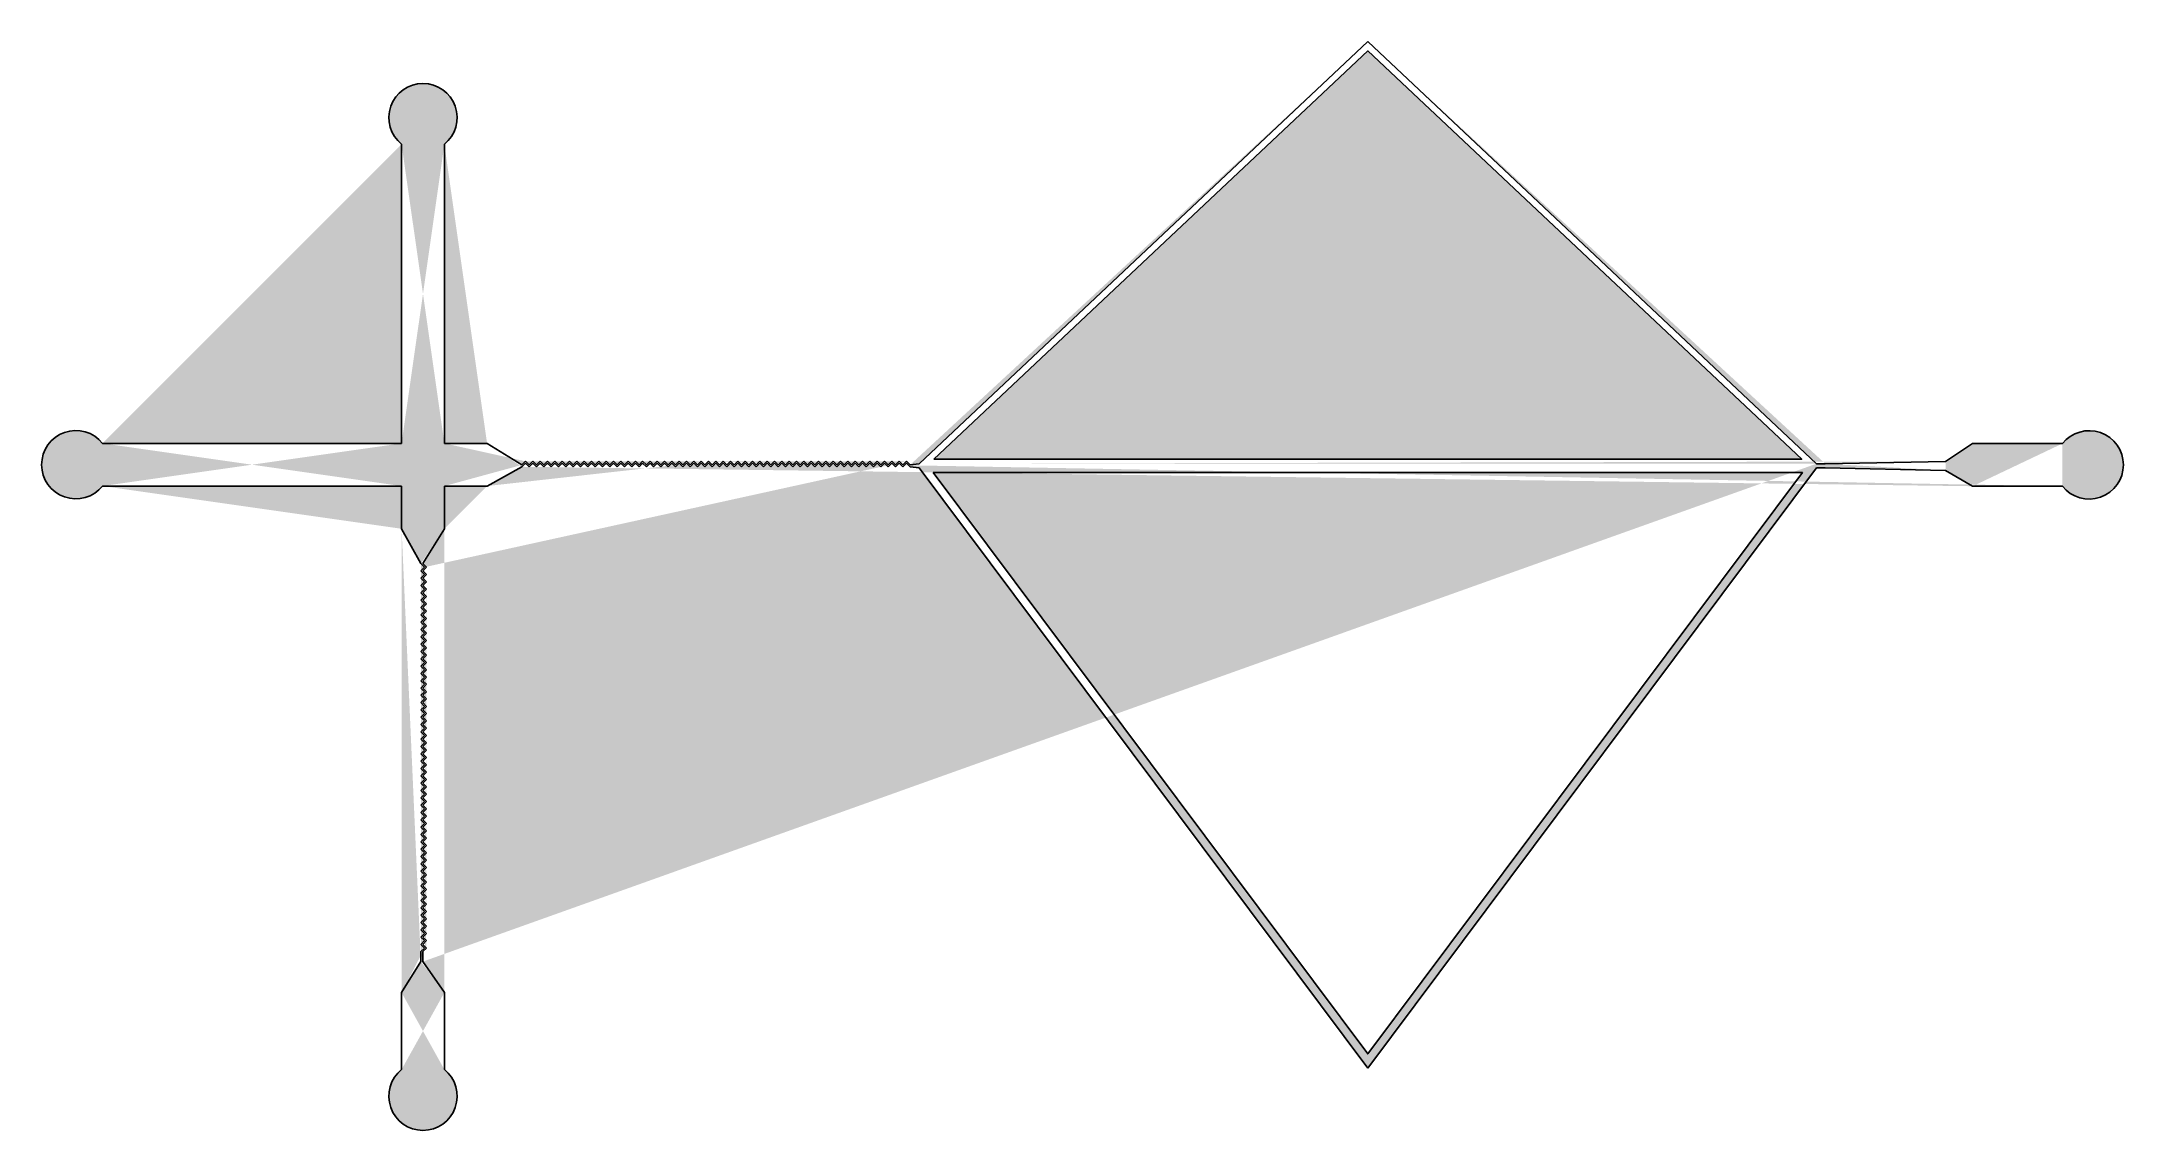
# Model space of a CAD drawing. Extents: x -16070 to 32647, y -15612 to 9873.
import ezdxf

# ---------------------------------------------------------------- set-up
doc = ezdxf.new("R2010")
doc.units = 13
doc.layers.get('0').update_dxf_attribs({"linetype": 'CONTINUOUS', "true_color": 0xffffff})
doc.layers.get('DEFPOINTS').update_dxf_attribs({"linetype": 'CONTINUOUS', "true_color": 0xffffff})
for name, color, linetype in [('1', 7, 'CONTINUOUS'), ('2', 7, 'CONTINUOUS'), ('3', 7, 'CONTINUOUS')]:
    doc.layers.add(name, color=color, linetype=linetype)

msp = doc.modelspace()

# ---------------------------------------------------------------- hatches: boundary and pattern name
at = {"linetype": 'Continuous'}
h = msp.add_hatch(dxfattribs=at)
h.set_pattern_fill('ANGLE', color=256)
h.set_pattern_definition([(0, (0, 0), (0, 6.985), [5.08, -1.905]), (90, (0, 0), (-6.985, 4e-16), [5.08, -1.905])])
h.paths.add_polyline_path([(4791, -213), (25134, -213), (14962, -13822)], flags=16)
h.paths.add_polyline_path([(4806, 98), (14962, 9656), (25119, 98)], flags=16)
edge = h.paths.add_edge_path()
edge.add_line((25672, -107), (28486, -163))
edge.add_line((25672, -8), (28486, 48))
edge.add_line((4462, -8), (4252, -36))
edge.add_line((14962, 9873), (4462, -8))
edge.add_line((25462, -8), (14962, 9873))
edge.add_line((25672, -8), (25462, -8))
edge.add_line((25462, -107), (25672, -107))
edge.add_line((14962, -14156), (25462, -107))
edge.add_line((4462, -107), (14962, -14156))
edge.add_line((4252, -79), (4462, -107))
edge.add_line((-7152, -11662), (-6646, -12387))
edge.add_line((-7195, -11662), (-7646, -12387))
edge.add_line((-7152, -11428), (-7152, -11662))
edge.add_line((-7195, -11428), (-7195, -11662))
edge.add_line((-7646, -1530), (-7195, -2343))
edge.add_line((-6646, -1530), (-7152, -2343))
edge.add_line((-7066, -11343), (-7152, -11257))
edge.add_line((-7152, -11428), (-7066, -11343))
edge.add_line((-7109, -11343), (-7195, -11428))
edge.add_line((-7195, -11257), (-7109, -11343))
edge.add_line((-7066, -11000), (-7152, -10914))
edge.add_line((-7152, -11086), (-7066, -11000))
edge.add_line((-7066, -11171), (-7152, -11086))
edge.add_line((-7152, -11257), (-7066, -11171))
edge.add_line((-7109, -11171), (-7195, -11257))
edge.add_line((-7195, -11086), (-7109, -11171))
edge.add_line((-7109, -11000), (-7195, -11086))
edge.add_line((-7195, -10914), (-7109, -11000))
edge.add_line((-7066, -10486), (-7152, -10400))
edge.add_line((-7152, -10571), (-7066, -10486))
edge.add_line((-7066, -10657), (-7152, -10571))
edge.add_line((-7152, -10743), (-7066, -10657))
edge.add_line((-7066, -10828), (-7152, -10743))
edge.add_line((-7152, -10914), (-7066, -10828))
edge.add_line((-7109, -10828), (-7195, -10914))
edge.add_line((-7195, -10743), (-7109, -10828))
edge.add_line((-7109, -10657), (-7195, -10743))
edge.add_line((-7195, -10571), (-7109, -10657))
edge.add_line((-7109, -10486), (-7195, -10571))
edge.add_line((-7195, -10400), (-7109, -10486))
edge.add_line((-7066, -9971), (-7152, -9886))
edge.add_line((-7152, -10057), (-7066, -9971))
edge.add_line((-7066, -10143), (-7152, -10057))
edge.add_line((-7152, -10228), (-7066, -10143))
edge.add_line((-7066, -10314), (-7152, -10228))
edge.add_line((-7152, -10400), (-7066, -10314))
edge.add_line((-7109, -10314), (-7195, -10400))
edge.add_line((-7195, -10228), (-7109, -10314))
edge.add_line((-7109, -10143), (-7195, -10228))
edge.add_line((-7195, -10057), (-7109, -10143))
edge.add_line((-7109, -9971), (-7195, -10057))
edge.add_line((-7195, -9886), (-7109, -9971))
edge.add_line((-7066, -9457), (-7152, -9371))
edge.add_line((-7152, -9543), (-7066, -9457))
edge.add_line((-7066, -9628), (-7152, -9543))
edge.add_line((-7152, -9714), (-7066, -9628))
edge.add_line((-7066, -9800), (-7152, -9714))
edge.add_line((-7152, -9886), (-7066, -9800))
edge.add_line((-7109, -9800), (-7195, -9886))
edge.add_line((-7195, -9714), (-7109, -9800))
edge.add_line((-7109, -9628), (-7195, -9714))
edge.add_line((-7195, -9543), (-7109, -9628))
edge.add_line((-7109, -9457), (-7195, -9543))
edge.add_line((-7195, -9371), (-7109, -9457))
edge.add_line((-7066, -8943), (-7152, -8857))
edge.add_line((-7152, -9028), (-7066, -8943))
edge.add_line((-7066, -9114), (-7152, -9028))
edge.add_line((-7152, -9200), (-7066, -9114))
edge.add_line((-7066, -9286), (-7152, -9200))
edge.add_line((-7152, -9371), (-7066, -9286))
edge.add_line((-7109, -9286), (-7195, -9371))
edge.add_line((-7195, -9200), (-7109, -9286))
edge.add_line((-7109, -9114), (-7195, -9200))
edge.add_line((-7195, -9028), (-7109, -9114))
edge.add_line((-7109, -8943), (-7195, -9028))
edge.add_line((-7195, -8857), (-7109, -8943))
edge.add_line((-7066, -8428), (-7152, -8343))
edge.add_line((-7152, -8514), (-7066, -8428))
edge.add_line((-7066, -8600), (-7152, -8514))
edge.add_line((-7152, -8686), (-7066, -8600))
edge.add_line((-7066, -8771), (-7152, -8686))
edge.add_line((-7152, -8857), (-7066, -8771))
edge.add_line((-7109, -8771), (-7195, -8857))
edge.add_line((-7195, -8686), (-7109, -8771))
edge.add_line((-7109, -8600), (-7195, -8686))
edge.add_line((-7195, -8514), (-7109, -8600))
edge.add_line((-7109, -8428), (-7195, -8514))
edge.add_line((-7195, -8343), (-7109, -8428))
edge.add_line((-7066, -7914), (-7152, -7828))
edge.add_line((-7152, -8000), (-7066, -7914))
edge.add_line((-7066, -8086), (-7152, -8000))
edge.add_line((-7152, -8171), (-7066, -8086))
edge.add_line((-7066, -8257), (-7152, -8171))
edge.add_line((-7152, -8343), (-7066, -8257))
edge.add_line((-7109, -8257), (-7195, -8343))
edge.add_line((-7195, -8171), (-7109, -8257))
edge.add_line((-7109, -8086), (-7195, -8171))
edge.add_line((-7195, -8000), (-7109, -8086))
edge.add_line((-7109, -7914), (-7195, -8000))
edge.add_line((-7195, -7828), (-7109, -7914))
edge.add_line((-7066, -7400), (-7152, -7314))
edge.add_line((-7152, -7486), (-7066, -7400))
edge.add_line((-7066, -7571), (-7152, -7486))
edge.add_line((-7152, -7657), (-7066, -7571))
edge.add_line((-7066, -7743), (-7152, -7657))
edge.add_line((-7152, -7828), (-7066, -7743))
edge.add_line((-7109, -7743), (-7195, -7828))
edge.add_line((-7195, -7657), (-7109, -7743))
edge.add_line((-7109, -7571), (-7195, -7657))
edge.add_line((-7195, -7486), (-7109, -7571))
edge.add_line((-7109, -7400), (-7195, -7486))
edge.add_line((-7195, -7314), (-7109, -7400))
edge.add_line((-7066, -6886), (-7152, -6800))
edge.add_line((-7152, -6971), (-7066, -6886))
edge.add_line((-7066, -7057), (-7152, -6971))
edge.add_line((-7152, -7143), (-7066, -7057))
edge.add_line((-7066, -7228), (-7152, -7143))
edge.add_line((-7152, -7314), (-7066, -7228))
edge.add_line((-7109, -7228), (-7195, -7314))
edge.add_line((-7195, -7143), (-7109, -7228))
edge.add_line((-7109, -7057), (-7195, -7143))
edge.add_line((-7195, -6971), (-7109, -7057))
edge.add_line((-7109, -6886), (-7195, -6971))
edge.add_line((-7195, -6800), (-7109, -6886))
edge.add_line((-7066, -6371), (-7152, -6286))
edge.add_line((-7152, -6457), (-7066, -6371))
edge.add_line((-7066, -6543), (-7152, -6457))
edge.add_line((-7152, -6628), (-7066, -6543))
edge.add_line((-7066, -6714), (-7152, -6628))
edge.add_line((-7152, -6800), (-7066, -6714))
edge.add_line((-7109, -6714), (-7195, -6800))
edge.add_line((-7195, -6628), (-7109, -6714))
edge.add_line((-7109, -6543), (-7195, -6628))
edge.add_line((-7195, -6457), (-7109, -6543))
edge.add_line((-7109, -6371), (-7195, -6457))
edge.add_line((-7195, -6286), (-7109, -6371))
edge.add_line((-7066, -2428), (-7152, -2343))
edge.add_line((-7152, -2514), (-7066, -2428))
edge.add_line((-7066, -2600), (-7152, -2514))
edge.add_line((-7152, -2686), (-7066, -2600))
edge.add_line((-7066, -2771), (-7152, -2686))
edge.add_line((-7152, -2857), (-7066, -2771))
edge.add_line((-7066, -2943), (-7152, -2857))
edge.add_line((-7152, -3028), (-7066, -2943))
edge.add_line((-7066, -3114), (-7152, -3028))
edge.add_line((-7152, -3200), (-7066, -3114))
edge.add_line((-7066, -3286), (-7152, -3200))
edge.add_line((-7152, -3371), (-7066, -3286))
edge.add_line((-7066, -3457), (-7152, -3371))
edge.add_line((-7152, -3543), (-7066, -3457))
edge.add_line((-7066, -3628), (-7152, -3543))
edge.add_line((-7152, -3714), (-7066, -3628))
edge.add_line((-7066, -3800), (-7152, -3714))
edge.add_line((-7152, -3886), (-7066, -3800))
edge.add_line((-7066, -3971), (-7152, -3886))
edge.add_line((-7152, -4057), (-7066, -3971))
edge.add_line((-7066, -4143), (-7152, -4057))
edge.add_line((-7152, -4228), (-7066, -4143))
edge.add_line((-7066, -4314), (-7152, -4228))
edge.add_line((-7152, -4400), (-7066, -4314))
edge.add_line((-7066, -4486), (-7152, -4400))
edge.add_line((-7152, -4571), (-7066, -4486))
edge.add_line((-7066, -4657), (-7152, -4571))
edge.add_line((-7152, -4743), (-7066, -4657))
edge.add_line((-7066, -4828), (-7152, -4743))
edge.add_line((-7152, -4914), (-7066, -4828))
edge.add_line((-7066, -5000), (-7152, -4914))
edge.add_line((-7152, -5086), (-7066, -5000))
edge.add_line((-7066, -5171), (-7152, -5086))
edge.add_line((-7152, -5257), (-7066, -5171))
edge.add_line((-7066, -5343), (-7152, -5257))
edge.add_line((-7152, -5428), (-7066, -5343))
edge.add_line((-7066, -5514), (-7152, -5428))
edge.add_line((-7152, -5600), (-7066, -5514))
edge.add_line((-7066, -5686), (-7152, -5600))
edge.add_line((-7152, -5771), (-7066, -5686))
edge.add_line((-7066, -5857), (-7152, -5771))
edge.add_line((-7152, -5943), (-7066, -5857))
edge.add_line((-7066, -6028), (-7152, -5943))
edge.add_line((-7152, -6114), (-7066, -6028))
edge.add_line((-7066, -6200), (-7152, -6114))
edge.add_line((-7152, -6286), (-7066, -6200))
edge.add_line((-7109, -6200), (-7195, -6286))
edge.add_line((-7195, -6114), (-7109, -6200))
edge.add_line((-7109, -6028), (-7195, -6114))
edge.add_line((-7195, -5943), (-7109, -6028))
edge.add_line((-7109, -5857), (-7195, -5943))
edge.add_line((-7195, -5771), (-7109, -5857))
edge.add_line((-7109, -5686), (-7195, -5771))
edge.add_line((-7195, -5600), (-7109, -5686))
edge.add_line((-7109, -5514), (-7195, -5600))
edge.add_line((-7195, -5428), (-7109, -5514))
edge.add_line((-7109, -5343), (-7195, -5428))
edge.add_line((-7195, -5257), (-7109, -5343))
edge.add_line((-7109, -5171), (-7195, -5257))
edge.add_line((-7195, -5086), (-7109, -5171))
edge.add_line((-7109, -5000), (-7195, -5086))
edge.add_line((-7195, -4914), (-7109, -5000))
edge.add_line((-7109, -4828), (-7195, -4914))
edge.add_line((-7195, -4743), (-7109, -4828))
edge.add_line((-7109, -4657), (-7195, -4743))
edge.add_line((-7195, -4571), (-7109, -4657))
edge.add_line((-7109, -4486), (-7195, -4571))
edge.add_line((-7195, -4400), (-7109, -4486))
edge.add_line((-7109, -4314), (-7195, -4400))
edge.add_line((-7195, -4228), (-7109, -4314))
edge.add_line((-7109, -4143), (-7195, -4228))
edge.add_line((-7195, -4057), (-7109, -4143))
edge.add_line((-7109, -3971), (-7195, -4057))
edge.add_line((-7195, -3886), (-7109, -3971))
edge.add_line((-7109, -3800), (-7195, -3886))
edge.add_line((-7195, -3714), (-7109, -3800))
edge.add_line((-7109, -3628), (-7195, -3714))
edge.add_line((-7195, -3543), (-7109, -3628))
edge.add_line((-7109, -3457), (-7195, -3543))
edge.add_line((-7195, -3371), (-7109, -3457))
edge.add_line((-7109, -3286), (-7195, -3371))
edge.add_line((-7195, -3200), (-7109, -3286))
edge.add_line((-7109, -3114), (-7195, -3200))
edge.add_line((-7195, -3028), (-7109, -3114))
edge.add_line((-7109, -2943), (-7195, -3028))
edge.add_line((-7195, -2857), (-7109, -2943))
edge.add_line((-7109, -2771), (-7195, -2857))
edge.add_line((-7195, -2686), (-7109, -2771))
edge.add_line((-7109, -2600), (-7195, -2686))
edge.add_line((-7195, -2514), (-7109, -2600))
edge.add_line((-7109, -2428), (-7195, -2514))
edge.add_line((-7195, -2343), (-7109, -2428))
edge.add_line((4167, 50), (4081, -36))
edge.add_line((4252, -36), (4167, 50))
edge.add_line((4167, 7), (4252, -79))
edge.add_line((4081, -79), (4167, 7))
edge.add_line((3824, 50), (3738, -36))
edge.add_line((3910, -36), (3824, 50))
edge.add_line((3995, 50), (3910, -36))
edge.add_line((4081, -36), (3995, 50))
edge.add_line((3995, 7), (4081, -79))
edge.add_line((3910, -79), (3995, 7))
edge.add_line((3824, 7), (3910, -79))
edge.add_line((3738, -79), (3824, 7))
edge.add_line((3310, 50), (3224, -36))
edge.add_line((3395, -36), (3310, 50))
edge.add_line((3481, 50), (3395, -36))
edge.add_line((3567, -36), (3481, 50))
edge.add_line((3652, 50), (3567, -36))
edge.add_line((3738, -36), (3652, 50))
edge.add_line((3652, 7), (3738, -79))
edge.add_line((3567, -79), (3652, 7))
edge.add_line((3481, 7), (3567, -79))
edge.add_line((3395, -79), (3481, 7))
edge.add_line((3310, 7), (3395, -79))
edge.add_line((3224, -79), (3310, 7))
edge.add_line((2795, 50), (2710, -36))
edge.add_line((2881, -36), (2795, 50))
edge.add_line((2967, 50), (2881, -36))
edge.add_line((3052, -36), (2967, 50))
edge.add_line((3138, 50), (3052, -36))
edge.add_line((3224, -36), (3138, 50))
edge.add_line((3138, 7), (3224, -79))
edge.add_line((3052, -79), (3138, 7))
edge.add_line((2967, 7), (3052, -79))
edge.add_line((2881, -79), (2967, 7))
edge.add_line((2795, 7), (2881, -79))
edge.add_line((2710, -79), (2795, 7))
edge.add_line((2281, 50), (2195, -36))
edge.add_line((2367, -36), (2281, 50))
edge.add_line((2452, 50), (2367, -36))
edge.add_line((2538, -36), (2452, 50))
edge.add_line((2624, 50), (2538, -36))
edge.add_line((2710, -36), (2624, 50))
edge.add_line((2624, 7), (2710, -79))
edge.add_line((2538, -79), (2624, 7))
edge.add_line((2452, 7), (2538, -79))
edge.add_line((2367, -79), (2452, 7))
edge.add_line((2281, 7), (2367, -79))
edge.add_line((2195, -79), (2281, 7))
edge.add_line((1767, 50), (1681, -36))
edge.add_line((1852, -36), (1767, 50))
edge.add_line((1938, 50), (1852, -36))
edge.add_line((2024, -36), (1938, 50))
edge.add_line((2110, 50), (2024, -36))
edge.add_line((2195, -36), (2110, 50))
edge.add_line((2110, 7), (2195, -79))
edge.add_line((2024, -79), (2110, 7))
edge.add_line((1938, 7), (2024, -79))
edge.add_line((1852, -79), (1938, 7))
edge.add_line((1767, 7), (1852, -79))
edge.add_line((1681, -79), (1767, 7))
edge.add_line((1252, 50), (1167, -36))
edge.add_line((1338, -36), (1252, 50))
edge.add_line((1424, 50), (1338, -36))
edge.add_line((1510, -36), (1424, 50))
edge.add_line((1595, 50), (1510, -36))
edge.add_line((1681, -36), (1595, 50))
edge.add_line((1595, 7), (1681, -79))
edge.add_line((1510, -79), (1595, 7))
edge.add_line((1424, 7), (1510, -79))
edge.add_line((1338, -79), (1424, 7))
edge.add_line((1252, 7), (1338, -79))
edge.add_line((1167, -79), (1252, 7))
edge.add_line((738, 50), (652, -36))
edge.add_line((824, -36), (738, 50))
edge.add_line((910, 50), (824, -36))
edge.add_line((995, -36), (910, 50))
edge.add_line((1081, 50), (995, -36))
edge.add_line((1167, -36), (1081, 50))
edge.add_line((1081, 7), (1167, -79))
edge.add_line((995, -79), (1081, 7))
edge.add_line((910, 7), (995, -79))
edge.add_line((824, -79), (910, 7))
edge.add_line((738, 7), (824, -79))
edge.add_line((652, -79), (738, 7))
edge.add_line((224, 50), (138, -36))
edge.add_line((310, -36), (224, 50))
edge.add_line((395, 50), (310, -36))
edge.add_line((481, -36), (395, 50))
edge.add_line((567, 50), (481, -36))
edge.add_line((652, -36), (567, 50))
edge.add_line((567, 7), (652, -79))
edge.add_line((481, -79), (567, 7))
edge.add_line((395, 7), (481, -79))
edge.add_line((310, -79), (395, 7))
edge.add_line((224, 7), (310, -79))
edge.add_line((138, -79), (224, 7))
edge.add_line((-290, 50), (-376, -36))
edge.add_line((-205, -36), (-290, 50))
edge.add_line((-119, 50), (-205, -36))
edge.add_line((-33, -36), (-119, 50))
edge.add_line((52, 50), (-33, -36))
edge.add_line((138, -36), (52, 50))
edge.add_line((52, 7), (138, -79))
edge.add_line((-33, -79), (52, 7))
edge.add_line((-119, 7), (-33, -79))
edge.add_line((-205, -79), (-119, 7))
edge.add_line((-290, 7), (-205, -79))
edge.add_line((-376, -79), (-290, 7))
edge.add_line((-805, 50), (-890, -36))
edge.add_line((-719, -36), (-805, 50))
edge.add_line((-633, 50), (-719, -36))
edge.add_line((-548, -36), (-633, 50))
edge.add_line((-462, 50), (-548, -36))
edge.add_line((-376, -36), (-462, 50))
edge.add_line((-462, 7), (-376, -79))
edge.add_line((-548, -79), (-462, 7))
edge.add_line((-633, 7), (-548, -79))
edge.add_line((-719, -79), (-633, 7))
edge.add_line((-805, 7), (-719, -79))
edge.add_line((-890, -79), (-805, 7))
edge.add_line((-5646, -530), (-4833, -79))
edge.add_line((-5646, 470), (-4833, -36))
edge.add_line((-6646, -530), (-5646, -530))
edge.add_line((-6646, -1530), (-6646, -530))
edge.add_line((-6646, -14187), (-6646, -12387))
edge.add_arc((-7146, -14811), 800, 128.6822, 411.3178)
edge.add_line((-7646, -12387), (-7646, -14187))
edge.add_line((-7646, -530), (-7646, -1530))
edge.add_line((-14646, -530), (-7646, -530))
edge.add_arc((-15270, -30), 800, 38.6822, 321.3178)
edge.add_line((-7646, 470), (-14646, 470))
edge.add_line((-7646, 7470), (-7646, 470))
edge.add_arc((-7146, 8094), 800, 308.6822, 591.3178)
edge.add_line((-6646, 470), (-6646, 7470))
edge.add_line((-5646, 470), (-6646, 470))
edge.add_line((-4748, 50), (-4833, -36))
edge.add_line((-4662, -36), (-4748, 50))
edge.add_line((-4576, 50), (-4662, -36))
edge.add_line((-4490, -36), (-4576, 50))
edge.add_line((-4405, 50), (-4490, -36))
edge.add_line((-4319, -36), (-4405, 50))
edge.add_line((-4233, 50), (-4319, -36))
edge.add_line((-4148, -36), (-4233, 50))
edge.add_line((-4062, 50), (-4148, -36))
edge.add_line((-3976, -36), (-4062, 50))
edge.add_line((-3890, 50), (-3976, -36))
edge.add_line((-3805, -36), (-3890, 50))
edge.add_line((-3719, 50), (-3805, -36))
edge.add_line((-3633, -36), (-3719, 50))
edge.add_line((-3548, 50), (-3633, -36))
edge.add_line((-3462, -36), (-3548, 50))
edge.add_line((-3376, 50), (-3462, -36))
edge.add_line((-3290, -36), (-3376, 50))
edge.add_line((-3205, 50), (-3290, -36))
edge.add_line((-3119, -36), (-3205, 50))
edge.add_line((-3033, 50), (-3119, -36))
edge.add_line((-2948, -36), (-3033, 50))
edge.add_line((-2862, 50), (-2948, -36))
edge.add_line((-2776, -36), (-2862, 50))
edge.add_line((-2690, 50), (-2776, -36))
edge.add_line((-2605, -36), (-2690, 50))
edge.add_line((-2519, 50), (-2605, -36))
edge.add_line((-2433, -36), (-2519, 50))
edge.add_line((-2348, 50), (-2433, -36))
edge.add_line((-2262, -36), (-2348, 50))
edge.add_line((-2176, 50), (-2262, -36))
edge.add_line((-2090, -36), (-2176, 50))
edge.add_line((-2005, 50), (-2090, -36))
edge.add_line((-1919, -36), (-2005, 50))
edge.add_line((-1833, 50), (-1919, -36))
edge.add_line((-1748, -36), (-1833, 50))
edge.add_line((-1662, 50), (-1748, -36))
edge.add_line((-1576, -36), (-1662, 50))
edge.add_line((-1490, 50), (-1576, -36))
edge.add_line((-1405, -36), (-1490, 50))
edge.add_line((-1319, 50), (-1405, -36))
edge.add_line((-1233, -36), (-1319, 50))
edge.add_line((-1148, 50), (-1233, -36))
edge.add_line((-1062, -36), (-1148, 50))
edge.add_line((-976, 50), (-1062, -36))
edge.add_line((-890, -36), (-976, 50))
edge.add_line((-976, 7), (-890, -79))
edge.add_line((-1062, -79), (-976, 7))
edge.add_line((-1148, 7), (-1062, -79))
edge.add_line((-1233, -79), (-1148, 7))
edge.add_line((-1319, 7), (-1233, -79))
edge.add_line((-1405, -79), (-1319, 7))
edge.add_line((-1490, 7), (-1405, -79))
edge.add_line((-1576, -79), (-1490, 7))
edge.add_line((-1662, 7), (-1576, -79))
edge.add_line((-1748, -79), (-1662, 7))
edge.add_line((-1833, 7), (-1748, -79))
edge.add_line((-1919, -79), (-1833, 7))
edge.add_line((-2005, 7), (-1919, -79))
edge.add_line((-2090, -79), (-2005, 7))
edge.add_line((-2176, 7), (-2090, -79))
edge.add_line((-2262, -79), (-2176, 7))
edge.add_line((-2348, 7), (-2262, -79))
edge.add_line((-2433, -79), (-2348, 7))
edge.add_line((-2519, 7), (-2433, -79))
edge.add_line((-2605, -79), (-2519, 7))
edge.add_line((-2690, 7), (-2605, -79))
edge.add_line((-2776, -79), (-2690, 7))
edge.add_line((-2862, 7), (-2776, -79))
edge.add_line((-2948, -79), (-2862, 7))
edge.add_line((-3033, 7), (-2948, -79))
edge.add_line((-3119, -79), (-3033, 7))
edge.add_line((-3205, 7), (-3119, -79))
edge.add_line((-3290, -79), (-3205, 7))
edge.add_line((-3376, 7), (-3290, -79))
edge.add_line((-3462, -79), (-3376, 7))
edge.add_line((-3548, 7), (-3462, -79))
edge.add_line((-3633, -79), (-3548, 7))
edge.add_line((-3719, 7), (-3633, -79))
edge.add_line((-3805, -79), (-3719, 7))
edge.add_line((-3890, 7), (-3805, -79))
edge.add_line((-3976, -79), (-3890, 7))
edge.add_line((-4062, 7), (-3976, -79))
edge.add_line((-4148, -79), (-4062, 7))
edge.add_line((-4233, 7), (-4148, -79))
edge.add_line((-4319, -79), (-4233, 7))
edge.add_line((-4405, 7), (-4319, -79))
edge.add_line((-4490, -79), (-4405, 7))
edge.add_line((-4576, 7), (-4490, -79))
edge.add_line((-4662, -79), (-4576, 7))
edge.add_line((-4748, 7), (-4662, -79))
edge.add_line((-4833, -79), (-4748, 7))
edge.add_arc((31846, -34), 800, 218.6822, 501.3178)
edge.add_line((31222, -534), (29118, -534))
edge.add_line((31222, 466), (29118, 466))
edge.add_line((29118, 466), (28486, 48))
edge.add_line((28486, -163), (29118, -534))

# ---------------------------------------------------------------- linework, layer by layer
for p, q in [((-5646, 470), (-4833, -36)), ((25672, -8), (28486, 48)), ((-5646, -530), (-4833, -79)), ((25672, -107), (28486, -163)), ((-7646, -1530), (-7195, -2343)), ((-6646, -1530), (-7152, -2343)), ((-7195, -11662), (-7646, -12387)), ((-7195, -11428), (-7195, -11662)), ((-7152, -11428), (-7152, -11662)), ((-7152, -11662), (-6646, -12387))]:
    msp.add_line(p, q, dxfattribs=at)
at = {"layer": '1'}
msp.add_lwpolyline([(4806, 98), (14962, 9656), (25119, 98)], close=True, dxfattribs=at)
at = {"layer": '2'}
msp.add_lwpolyline([(4791, -213), (25134, -213), (14962, -13822)], close=True, dxfattribs=at)
at = {"layer": '3'}
for p, q in [((14962, 9873), (4462, -8)), ((25462, -8), (14962, 9873)), ((4462, -8), (4252, -36)), ((4252, -79), (4462, -107)), ((4462, -107), (14962, -14156)), ((14962, -14156), (25462, -107)), ((25672, -8), (25462, -8)), ((25462, -107), (25672, -107))]:
    msp.add_line(p, q, dxfattribs=at)
at = {"layer": 'DEFPOINTS', "linetype": 'Continuous'}
for p, q in [((-7646, 7470), (-7646, 470)), ((-6646, 470), (-6646, 7470)), ((-7646, 470), (-14646, 470)), ((-5646, 470), (-6646, 470)), ((-4748, 50), (-4833, -36)), ((-4833, -79), (-4748, 7)), ((-4662, -36), (-4748, 50)), ((-4748, 7), (-4662, -79)), ((-4576, 50), (-4662, -36)), ((-4662, -79), (-4576, 7)), ((-4490, -36), (-4576, 50)), ((-4576, 7), (-4490, -79)), ((-4405, 50), (-4490, -36)), ((-4490, -79), (-4405, 7)), ((-4319, -36), (-4405, 50)), ((-4405, 7), (-4319, -79)), ((-4233, 50), (-4319, -36)), ((-4319, -79), (-4233, 7)), ((-4148, -36), (-4233, 50)), ((-4233, 7), (-4148, -79)), ((-4062, 50), (-4148, -36)), ((-4148, -79), (-4062, 7)), ((-3976, -36), (-4062, 50)), ((-4062, 7), (-3976, -79)), ((-3890, 50), (-3976, -36)), ((-3976, -79), (-3890, 7)), ((-3805, -36), (-3890, 50)), ((-3890, 7), (-3805, -79)), ((-3719, 50), (-3805, -36)), ((-3805, -79), (-3719, 7)), ((-3633, -36), (-3719, 50)), ((-3719, 7), (-3633, -79)), ((-3548, 50), (-3633, -36)), ((-3633, -79), (-3548, 7)), ((-3462, -36), (-3548, 50)), ((-3548, 7), (-3462, -79)), ((-3376, 50), (-3462, -36)), ((-3462, -79), (-3376, 7)), ((-3290, -36), (-3376, 50)), ((-3376, 7), (-3290, -79)), ((-3205, 50), (-3290, -36)), ((-3290, -79), (-3205, 7)), ((-3119, -36), (-3205, 50)), ((-3205, 7), (-3119, -79)), ((-3033, 50), (-3119, -36)), ((-3119, -79), (-3033, 7)), ((-2948, -36), (-3033, 50)), ((-3033, 7), (-2948, -79)), ((-2862, 50), (-2948, -36)), ((-2948, -79), (-2862, 7)), ((-2776, -36), (-2862, 50)), ((-2862, 7), (-2776, -79)), ((-2690, 50), (-2776, -36)), ((-2776, -79), (-2690, 7)), ((-2605, -36), (-2690, 50)), ((-2690, 7), (-2605, -79)), ((-2519, 50), (-2605, -36)), ((-2605, -79), (-2519, 7)), ((-2433, -36), (-2519, 50)), ((-2519, 7), (-2433, -79)), ((-2348, 50), (-2433, -36)), ((-2433, -79), (-2348, 7)), ((-2262, -36), (-2348, 50)), ((-2348, 7), (-2262, -79)), ((-2176, 50), (-2262, -36)), ((-2262, -79), (-2176, 7)), ((-2090, -36), (-2176, 50)), ((-2176, 7), (-2090, -79)), ((-2005, 50), (-2090, -36)), ((-2090, -79), (-2005, 7)), ((-1919, -36), (-2005, 50)), ((-2005, 7), (-1919, -79)), ((-1833, 50), (-1919, -36)), ((-1919, -79), (-1833, 7)), ((-1748, -36), (-1833, 50)), ((-1833, 7), (-1748, -79)), ((-1662, 50), (-1748, -36)), ((-1748, -79), (-1662, 7)), ((-1576, -36), (-1662, 50)), ((-1662, 7), (-1576, -79)), ((-1490, 50), (-1576, -36)), ((-1576, -79), (-1490, 7)), ((-1405, -36), (-1490, 50)), ((-1490, 7), (-1405, -79)), ((-1319, 50), (-1405, -36)), ((-1405, -79), (-1319, 7)), ((-1233, -36), (-1319, 50)), ((-1319, 7), (-1233, -79)), ((-1148, 50), (-1233, -36)), ((-1233, -79), (-1148, 7)), ((-1062, -36), (-1148, 50)), ((-1148, 7), (-1062, -79)), ((-976, 50), (-1062, -36)), ((-1062, -79), (-976, 7)), ((-890, -36), (-976, 50)), ((-976, 7), (-890, -79)), ((-805, 50), (-890, -36)), ((-890, -79), (-805, 7)), ((-719, -36), (-805, 50)), ((-805, 7), (-719, -79)), ((-633, 50), (-719, -36)), ((-719, -79), (-633, 7)), ((-548, -36), (-633, 50)), ((-633, 7), (-548, -79)), ((-462, 50), (-548, -36)), ((-548, -79), (-462, 7)), ((-376, -36), (-462, 50)), ((-462, 7), (-376, -79)), ((-290, 50), (-376, -36)), ((-376, -79), (-290, 7)), ((-205, -36), (-290, 50)), ((-290, 7), (-205, -79)), ((-119, 50), (-205, -36)), ((-205, -79), (-119, 7)), ((-33, -36), (-119, 50)), ((-119, 7), (-33, -79)), ((52, 50), (-33, -36)), ((-33, -79), (52, 7)), ((138, -36), (52, 50)), ((52, 7), (138, -79)), ((224, 50), (138, -36)), ((138, -79), (224, 7)), ((310, -36), (224, 50)), ((224, 7), (310, -79)), ((395, 50), (310, -36)), ((310, -79), (395, 7)), ((481, -36), (395, 50)), ((395, 7), (481, -79)), ((567, 50), (481, -36)), ((481, -79), (567, 7)), ((652, -36), (567, 50)), ((567, 7), (652, -79)), ((738, 50), (652, -36)), ((652, -79), (738, 7)), ((824, -36), (738, 50)), ((738, 7), (824, -79)), ((910, 50), (824, -36)), ((824, -79), (910, 7)), ((995, -36), (910, 50)), ((910, 7), (995, -79)), ((1081, 50), (995, -36)), ((995, -79), (1081, 7)), ((1167, -36), (1081, 50)), ((1081, 7), (1167, -79)), ((1252, 50), (1167, -36)), ((1167, -79), (1252, 7)), ((1338, -36), (1252, 50)), ((1252, 7), (1338, -79)), ((1424, 50), (1338, -36)), ((1338, -79), (1424, 7)), ((1510, -36), (1424, 50)), ((1424, 7), (1510, -79)), ((1595, 50), (1510, -36)), ((1510, -79), (1595, 7)), ((1681, -36), (1595, 50)), ((1595, 7), (1681, -79)), ((1767, 50), (1681, -36)), ((1681, -79), (1767, 7)), ((1852, -36), (1767, 50)), ((1767, 7), (1852, -79)), ((1938, 50), (1852, -36)), ((1852, -79), (1938, 7)), ((2024, -36), (1938, 50)), ((1938, 7), (2024, -79)), ((2110, 50), (2024, -36)), ((2024, -79), (2110, 7)), ((2195, -36), (2110, 50)), ((2110, 7), (2195, -79)), ((2281, 50), (2195, -36)), ((2195, -79), (2281, 7)), ((2367, -36), (2281, 50)), ((2281, 7), (2367, -79)), ((2452, 50), (2367, -36)), ((2367, -79), (2452, 7)), ((2538, -36), (2452, 50)), ((2452, 7), (2538, -79)), ((2624, 50), (2538, -36)), ((2538, -79), (2624, 7)), ((2710, -36), (2624, 50)), ((2624, 7), (2710, -79)), ((2795, 50), (2710, -36)), ((2710, -79), (2795, 7)), ((2881, -36), (2795, 50)), ((2795, 7), (2881, -79)), ((2967, 50), (2881, -36)), ((2881, -79), (2967, 7)), ((3052, -36), (2967, 50)), ((2967, 7), (3052, -79)), ((3138, 50), (3052, -36)), ((3052, -79), (3138, 7)), ((3224, -36), (3138, 50)), ((3138, 7), (3224, -79)), ((3310, 50), (3224, -36)), ((3224, -79), (3310, 7)), ((3395, -36), (3310, 50)), ((3310, 7), (3395, -79)), ((3481, 50), (3395, -36)), ((3395, -79), (3481, 7)), ((3567, -36), (3481, 50)), ((3481, 7), (3567, -79)), ((3652, 50), (3567, -36)), ((3567, -79), (3652, 7)), ((3738, -36), (3652, 50)), ((3652, 7), (3738, -79)), ((3824, 50), (3738, -36)), ((3738, -79), (3824, 7)), ((3910, -36), (3824, 50)), ((3824, 7), (3910, -79)), ((3995, 50), (3910, -36)), ((3910, -79), (3995, 7)), ((4081, -36), (3995, 50)), ((3995, 7), (4081, -79)), ((4167, 50), (4081, -36)), ((4081, -79), (4167, 7)), ((4252, -36), (4167, 50)), ((4167, 7), (4252, -79)), ((29118, 466), (28486, 48)), ((31222, 466), (29118, 466)), ((28486, -163), (29118, -534)), ((-14646, -530), (-7646, -530)), ((-7646, -530), (-7646, -1530)), ((-6646, -1530), (-6646, -530)), ((-6646, -530), (-5646, -530)), ((31222, -534), (29118, -534)), ((-7195, -2343), (-7109, -2428)), ((-7109, -2428), (-7195, -2514)), ((-7066, -2428), (-7152, -2343)), ((-7152, -2514), (-7066, -2428)), ((-7195, -2514), (-7109, -2600)), ((-7109, -2600), (-7195, -2686)), ((-7195, -2686), (-7109, -2771)), ((-7109, -2771), (-7195, -2857)), ((-7195, -2857), (-7109, -2943)), ((-7066, -2600), (-7152, -2514)), ((-7152, -2686), (-7066, -2600)), ((-7066, -2771), (-7152, -2686)), ((-7152, -2857), (-7066, -2771)), ((-7066, -2943), (-7152, -2857)), ((-7109, -2943), (-7195, -3028)), ((-7195, -3028), (-7109, -3114)), ((-7109, -3114), (-7195, -3200)), ((-7195, -3200), (-7109, -3286)), ((-7109, -3286), (-7195, -3371)), ((-7195, -3371), (-7109, -3457)), ((-7152, -3028), (-7066, -2943)), ((-7066, -3114), (-7152, -3028)), ((-7152, -3200), (-7066, -3114)), ((-7066, -3286), (-7152, -3200)), ((-7152, -3371), (-7066, -3286)), ((-7066, -3457), (-7152, -3371)), ((-7109, -3457), (-7195, -3543)), ((-7195, -3543), (-7109, -3628)), ((-7109, -3628), (-7195, -3714)), ((-7195, -3714), (-7109, -3800)), ((-7109, -3800), (-7195, -3886)), ((-7195, -3886), (-7109, -3971)), ((-7152, -3543), (-7066, -3457)), ((-7066, -3628), (-7152, -3543)), ((-7152, -3714), (-7066, -3628)), ((-7066, -3800), (-7152, -3714)), ((-7152, -3886), (-7066, -3800)), ((-7066, -3971), (-7152, -3886)), ((-7109, -3971), (-7195, -4057)), ((-7195, -4057), (-7109, -4143)), ((-7109, -4143), (-7195, -4228)), ((-7195, -4228), (-7109, -4314)), ((-7109, -4314), (-7195, -4400)), ((-7152, -4057), (-7066, -3971)), ((-7066, -4143), (-7152, -4057)), ((-7152, -4228), (-7066, -4143)), ((-7066, -4314), (-7152, -4228)), ((-7152, -4400), (-7066, -4314)), ((-7195, -4400), (-7109, -4486)), ((-7109, -4486), (-7195, -4571)), ((-7195, -4571), (-7109, -4657)), ((-7109, -4657), (-7195, -4743)), ((-7195, -4743), (-7109, -4828)), ((-7109, -4828), (-7195, -4914)), ((-7066, -4486), (-7152, -4400)), ((-7152, -4571), (-7066, -4486)), ((-7066, -4657), (-7152, -4571)), ((-7152, -4743), (-7066, -4657)), ((-7066, -4828), (-7152, -4743)), ((-7152, -4914), (-7066, -4828)), ((-7195, -4914), (-7109, -5000)), ((-7109, -5000), (-7195, -5086)), ((-7195, -5086), (-7109, -5171)), ((-7109, -5171), (-7195, -5257)), ((-7195, -5257), (-7109, -5343)), ((-7109, -5343), (-7195, -5428)), ((-7066, -5000), (-7152, -4914)), ((-7152, -5086), (-7066, -5000)), ((-7066, -5171), (-7152, -5086)), ((-7152, -5257), (-7066, -5171)), ((-7066, -5343), (-7152, -5257)), ((-7152, -5428), (-7066, -5343)), ((-7195, -5428), (-7109, -5514)), ((-7109, -5514), (-7195, -5600)), ((-7195, -5600), (-7109, -5686)), ((-7109, -5686), (-7195, -5771)), ((-7195, -5771), (-7109, -5857)), ((-7066, -5514), (-7152, -5428)), ((-7152, -5600), (-7066, -5514)), ((-7066, -5686), (-7152, -5600)), ((-7152, -5771), (-7066, -5686)), ((-7066, -5857), (-7152, -5771)), ((-7109, -5857), (-7195, -5943)), ((-7195, -5943), (-7109, -6028)), ((-7109, -6028), (-7195, -6114)), ((-7195, -6114), (-7109, -6200)), ((-7109, -6200), (-7195, -6286)), ((-7195, -6286), (-7109, -6371)), ((-7152, -5943), (-7066, -5857)), ((-7066, -6028), (-7152, -5943)), ((-7152, -6114), (-7066, -6028)), ((-7066, -6200), (-7152, -6114)), ((-7152, -6286), (-7066, -6200)), ((-7066, -6371), (-7152, -6286)), ((-7109, -6371), (-7195, -6457)), ((-7195, -6457), (-7109, -6543)), ((-7109, -6543), (-7195, -6628)), ((-7195, -6628), (-7109, -6714)), ((-7109, -6714), (-7195, -6800)), ((-7195, -6800), (-7109, -6886)), ((-7152, -6457), (-7066, -6371)), ((-7066, -6543), (-7152, -6457)), ((-7152, -6628), (-7066, -6543)), ((-7066, -6714), (-7152, -6628)), ((-7152, -6800), (-7066, -6714)), ((-7066, -6886), (-7152, -6800)), ((-7109, -6886), (-7195, -6971)), ((-7195, -6971), (-7109, -7057)), ((-7109, -7057), (-7195, -7143)), ((-7195, -7143), (-7109, -7228)), ((-7109, -7228), (-7195, -7314)), ((-7152, -6971), (-7066, -6886)), ((-7066, -7057), (-7152, -6971)), ((-7152, -7143), (-7066, -7057)), ((-7066, -7228), (-7152, -7143)), ((-7152, -7314), (-7066, -7228)), ((-7195, -7314), (-7109, -7400)), ((-7109, -7400), (-7195, -7486)), ((-7195, -7486), (-7109, -7571)), ((-7109, -7571), (-7195, -7657)), ((-7195, -7657), (-7109, -7743)), ((-7109, -7743), (-7195, -7828)), ((-7066, -7400), (-7152, -7314)), ((-7152, -7486), (-7066, -7400)), ((-7066, -7571), (-7152, -7486)), ((-7152, -7657), (-7066, -7571)), ((-7066, -7743), (-7152, -7657)), ((-7152, -7828), (-7066, -7743)), ((-7195, -7828), (-7109, -7914)), ((-7109, -7914), (-7195, -8000)), ((-7195, -8000), (-7109, -8086)), ((-7109, -8086), (-7195, -8171)), ((-7195, -8171), (-7109, -8257)), ((-7109, -8257), (-7195, -8343)), ((-7066, -7914), (-7152, -7828)), ((-7152, -8000), (-7066, -7914)), ((-7066, -8086), (-7152, -8000)), ((-7152, -8171), (-7066, -8086)), ((-7066, -8257), (-7152, -8171)), ((-7152, -8343), (-7066, -8257)), ((-7195, -8343), (-7109, -8428)), ((-7109, -8428), (-7195, -8514)), ((-7195, -8514), (-7109, -8600)), ((-7109, -8600), (-7195, -8686)), ((-7195, -8686), (-7109, -8771)), ((-7066, -8428), (-7152, -8343)), ((-7152, -8514), (-7066, -8428)), ((-7066, -8600), (-7152, -8514)), ((-7152, -8686), (-7066, -8600)), ((-7066, -8771), (-7152, -8686)), ((-7109, -8771), (-7195, -8857)), ((-7195, -8857), (-7109, -8943)), ((-7109, -8943), (-7195, -9028)), ((-7195, -9028), (-7109, -9114)), ((-7109, -9114), (-7195, -9200)), ((-7195, -9200), (-7109, -9286)), ((-7152, -8857), (-7066, -8771)), ((-7066, -8943), (-7152, -8857)), ((-7152, -9028), (-7066, -8943)), ((-7066, -9114), (-7152, -9028)), ((-7152, -9200), (-7066, -9114)), ((-7066, -9286), (-7152, -9200)), ((-7109, -9286), (-7195, -9371)), ((-7195, -9371), (-7109, -9457)), ((-7109, -9457), (-7195, -9543)), ((-7195, -9543), (-7109, -9628)), ((-7109, -9628), (-7195, -9714)), ((-7195, -9714), (-7109, -9800)), ((-7152, -9371), (-7066, -9286)), ((-7066, -9457), (-7152, -9371)), ((-7152, -9543), (-7066, -9457)), ((-7066, -9628), (-7152, -9543)), ((-7152, -9714), (-7066, -9628)), ((-7066, -9800), (-7152, -9714)), ((-7109, -9800), (-7195, -9886)), ((-7195, -9886), (-7109, -9971)), ((-7109, -9971), (-7195, -10057)), ((-7195, -10057), (-7109, -10143)), ((-7109, -10143), (-7195, -10228)), ((-7195, -10228), (-7109, -10314)), ((-7152, -9886), (-7066, -9800)), ((-7066, -9971), (-7152, -9886)), ((-7152, -10057), (-7066, -9971)), ((-7066, -10143), (-7152, -10057)), ((-7152, -10228), (-7066, -10143)), ((-7066, -10314), (-7152, -10228)), ((-7109, -10314), (-7195, -10400)), ((-7195, -10400), (-7109, -10486)), ((-7109, -10486), (-7195, -10571)), ((-7195, -10571), (-7109, -10657)), ((-7109, -10657), (-7195, -10743)), ((-7152, -10400), (-7066, -10314)), ((-7066, -10486), (-7152, -10400)), ((-7152, -10571), (-7066, -10486)), ((-7066, -10657), (-7152, -10571)), ((-7152, -10743), (-7066, -10657)), ((-7195, -10743), (-7109, -10828)), ((-7109, -10828), (-7195, -10914)), ((-7195, -10914), (-7109, -11000)), ((-7109, -11000), (-7195, -11086)), ((-7195, -11086), (-7109, -11171)), ((-7109, -11171), (-7195, -11257)), ((-7066, -10828), (-7152, -10743)), ((-7152, -10914), (-7066, -10828)), ((-7066, -11000), (-7152, -10914)), ((-7152, -11086), (-7066, -11000)), ((-7066, -11171), (-7152, -11086)), ((-7152, -11257), (-7066, -11171)), ((-7195, -11257), (-7109, -11343)), ((-7109, -11343), (-7195, -11428)), ((-7066, -11343), (-7152, -11257)), ((-7152, -11428), (-7066, -11343)), ((-7646, -12387), (-7646, -14187)), ((-6646, -14187), (-6646, -12387))]:
    msp.add_line(p, q, dxfattribs=at)
for centre, start, end in [((-7146, 8094), 308.6822, 231.3178), ((-15270, -30), 38.6822, 321.3178), ((31846, -34), 218.6822, 141.3178), ((-7146, -14811), 128.6822, 51.3178)]:
    msp.add_arc(centre, 800, start, end, dxfattribs=at)

doc.saveas('drawing.dxf')
